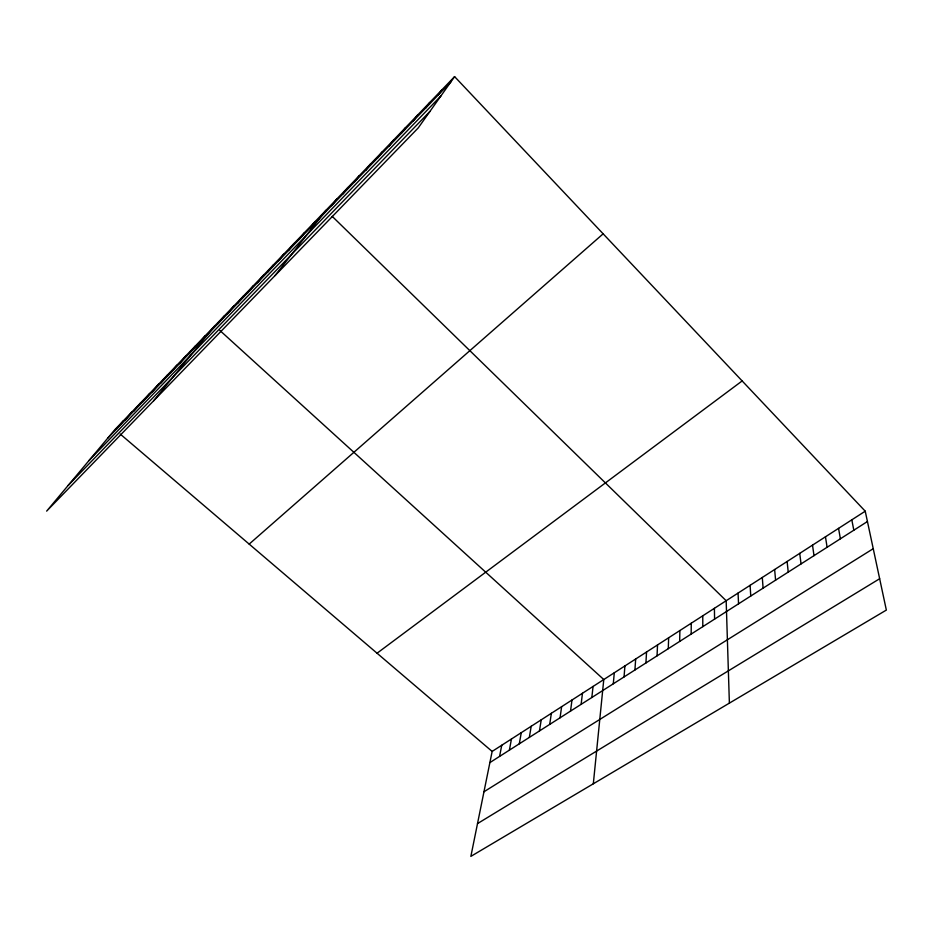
<?xml version="1.0" encoding="UTF-8"?>
<svg xmlns="http://www.w3.org/2000/svg" width="933" height="933" viewBox="0 0 933 933"><rect width="100%" height="100%" fill="white"/><g stroke="black" fill="none" stroke-linecap="round" stroke-linejoin="round"><path stroke-width="1.4" d="M691.166 634.078L691.26 623.209M679.656 641.426L679.889 630.533M668.285 648.692L668.646 637.764M657.042 655.864L657.532 644.925M645.916 662.966L646.546 652.004M634.918 669.987L635.676 659.001M624.049 676.926L624.923 665.929M613.296 683.796L614.287 672.775M593.318 783.79L603.779 679.539L219.791 330.387M591.837 697.499L593.061 686.443M581.119 704.345L582.46 693.266M570.529 711.109L571.987 700.018M560.057 717.792L561.619 706.689M549.7 724.405L551.368 713.29M539.449 730.947L541.233 719.821M529.326 737.42L531.204 726.271M519.296 743.823L521.279 732.662M509.383 750.155L511.459 738.983M499.575 756.406L501.756 745.234M865.229 511.191L492.146 751.427L470.862 856.377L886.35 610.077L865.229 511.191L454.604 76.623L114.946 429.553L46.65 511.121L418.241 127.914L454.604 76.623M438.183 95.061L442.09 89.626M425.681 108.041L429.74 102.455M413.354 120.847L417.564 115.109M401.202 133.466L405.563 127.588M389.224 145.91L393.726 139.88M377.399 158.178L382.04 152.021M365.748 170.273L370.529 163.986M354.248 182.215L359.158 175.801M342.912 193.982L347.951 187.451M331.728 205.598L336.883 198.939M275.037 275.597L325.967 210.287M309.803 228.363L315.202 221.483M299.061 239.524L304.566 232.527M288.449 250.534L294.07 243.431M277.987 261.392L283.714 254.196M267.654 272.121L273.486 264.82M257.461 282.711L263.398 275.305M247.397 293.16L253.426 285.673M237.46 303.482L243.583 295.901M227.64 313.663L233.856 306.001M217.96 323.728L224.258 315.972M153.7 400.724L214.777 325.827M198.659 343.764L205.132 335.845M189.049 353.735L195.603 345.746M170.191 373.317L176.897 365.176M179.556 363.59L186.192 355.52M160.931 382.927L167.73 374.716M142.772 401.785L149.712 393.434M151.799 392.42L158.657 384.128M133.862 411.045L140.86 402.624M116.357 429.215L123.483 420.69M125.057 420.188L132.124 411.71M107.75 438.148L450.872 81.894M88.892 460.669L440.982 95.842M68.167 485.428L429.915 111.447M249.181 544.102L603.15 233.821M377.06 653.217L742.155 380.932M489.872 762.611L867.433 521.524M483.959 791.779L873.241 548.697M477.509 823.606L879.656 578.728M120.217 434.055L492.146 751.427M332.218 216.374L726.166 600.735L729.384 703.12M851.806 519.833L853.823 530.212M838.557 528.37L840.388 538.796M825.46 536.802L827.105 547.274M812.515 545.129L813.996 555.648M799.733 553.362L801.039 563.917M787.114 561.491L788.233 572.092M774.635 569.527L775.591 580.163M762.296 577.469L763.101 588.14M750.109 585.318L750.75 596.024M738.061 593.073L738.551 603.814M714.398 608.316L714.585 619.127M702.759 615.803L702.806 626.638"/></g></svg>
